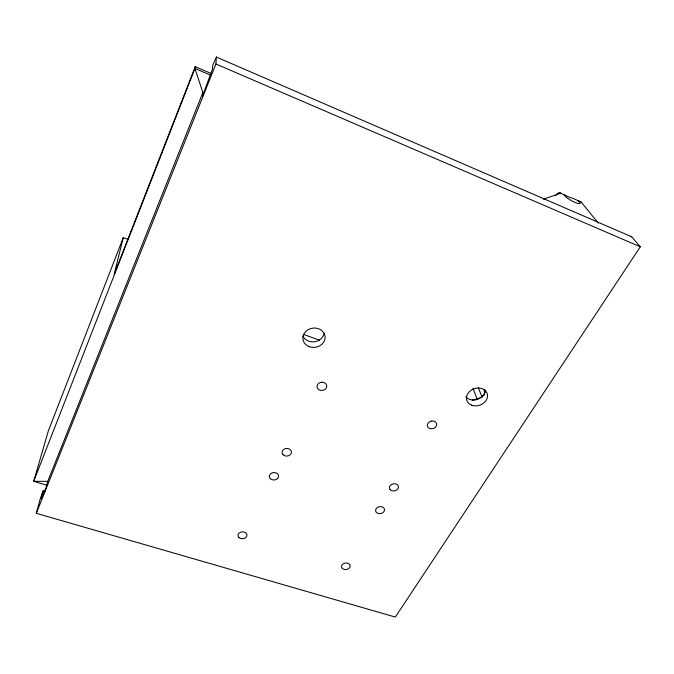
<?xml version="1.0" encoding="UTF-8"?>
<svg xmlns="http://www.w3.org/2000/svg" width="674" height="674" viewBox="0 0 674 674"><rect width="100%" height="100%" fill="white"/><g stroke="black" fill="none" stroke-linecap="round" stroke-linejoin="round"><path stroke-width="1.01" d="M564.492 194.702C568.468 197.802 574.568 198.046 578.68 201.315A8.939 1.769 29 0 1 574.838 202.343A8.939 1.769 29 0 1 564.391 195.072L559.74 192.562A8.223 3.412 -63.8 0 0 555.359 195.856M216.447 57.088L631.648 236.776L640.3 246.81L395.326 617.072L36.295 513.31L215.924 64.005L216.405 56.928L212.799 65.226L212.453 69.237L202.478 96.07L202.866 92.549L194.946 68.478L195.207 66.692L211.653 73.719M128.085 239.363L123.291 237.577L114.1 274.47L195.207 66.692M202.866 92.549L47.744 481.329L46.017 487.723L41.038 498.718L43.195 490.798L45.217 491.397M36.295 513.31L40.373 498.474L43.195 490.798M123.291 237.577L48.309 431.023L33.7 481.337L46.809 485.238M543.421 199.201L560.937 193.152M47.744 481.329L33.7 481.337L194.946 68.478L210.406 75.084M303.603 334.422L319.383 340.151M215.924 64.005L640.3 246.81M577.567 200.414L581.081 201.947L598.335 223.153M483.957 389.715L485.128 392.622M478.296 387.609L482.163 397.348M473.013 388.359L477.141 399.033M484.665 394.627A18.923 15.443 -18.9 0 1 472.381 400.044M324.093 333.554A11.045 9.604 -7.8 0 1 314.286 341.819A11.045 9.604 -7.8 0 1 302.929 336.04M485.196 390.035A10.632 8.636 -18.8 0 1 477.571 399.379A10.632 8.636 -18.8 0 1 465.793 396.708M630.535 236.38A4.608 2.266 -62.4 0 1 631.648 236.776M579.025 201.459A8.172 3.555 -63.4 0 1 581.081 201.947M321.447 382.268L320.209 382.554A4.87 4.103 -7.9 0 0 317.159 387.44A4.87 4.103 -7.9 0 0 322.341 390.414L323.571 390.128A4.87 4.103 -7.9 0 0 326.629 385.242A4.87 4.103 -7.9 0 0 321.447 382.268M431.823 421.031L430.61 421.309A4.735 3.825 -15 0 0 427.367 425.934A4.735 3.825 -15 0 0 432.144 428.731L433.348 428.462A4.735 3.825 -15 0 0 436.6 423.836A4.735 3.825 -15 0 0 431.823 421.031M273.417 472.609L272.237 472.87A4.625 3.69 -3.9 0 0 269.465 477.276A4.625 3.69 -3.9 0 0 274.487 479.913L275.658 479.644A4.625 3.69 -3.9 0 0 278.438 475.246A4.625 3.69 -3.9 0 0 273.417 472.609M238.933 537.456L238.343 536.698A4.474 3.429 -2.3 0 1 240.23 532.376A4.474 3.429 -2.3 0 1 246.018 533.159L246.6 533.926A4.474 3.429 -2.3 0 1 244.713 538.231A4.474 3.429 -2.3 0 1 238.933 537.456M342.308 568.351L341.794 567.626A4.33 3.235 -7.7 0 1 343.9 563.515A4.33 3.235 -7.7 0 1 349.41 564.248L349.924 564.972A4.33 3.235 -7.7 0 1 347.818 569.067A4.33 3.235 -7.7 0 1 342.308 568.351M282.979 454.621L282.381 453.771A4.693 3.8 -4.8 0 1 284.487 448.994A4.693 3.8 -4.8 0 1 290.528 449.912L291.117 450.763A4.693 3.8 -4.8 0 1 289.003 455.523A4.693 3.8 -4.8 0 1 282.979 454.621M376.336 512.341L375.831 511.566A4.482 3.463 -10.1 0 1 378.097 507.151A4.482 3.463 -10.1 0 1 383.776 507.969L384.281 508.752A4.482 3.463 -10.1 0 1 382.006 513.15A4.482 3.463 -10.1 0 1 376.336 512.341M390.153 489.61L389.639 488.81A4.55 3.564 -11.2 0 1 391.973 484.277A4.55 3.564 -11.2 0 1 397.719 485.128L398.224 485.937A4.55 3.564 -11.2 0 1 395.882 490.453A4.55 3.564 -11.2 0 1 390.153 489.61M309.307 346.68A11.155 9.672 -7.8 0 0 325.062 336.486A11.155 9.672 -7.8 0 0 307.571 330.024A11.155 9.672 -7.8 0 0 309.307 346.68M471.766 405.217A10.733 8.686 -18.7 0 0 487.521 395.773A10.733 8.686 -18.7 0 0 471.657 389.917A10.733 8.686 -18.7 0 0 471.766 405.217"/></g></svg>
